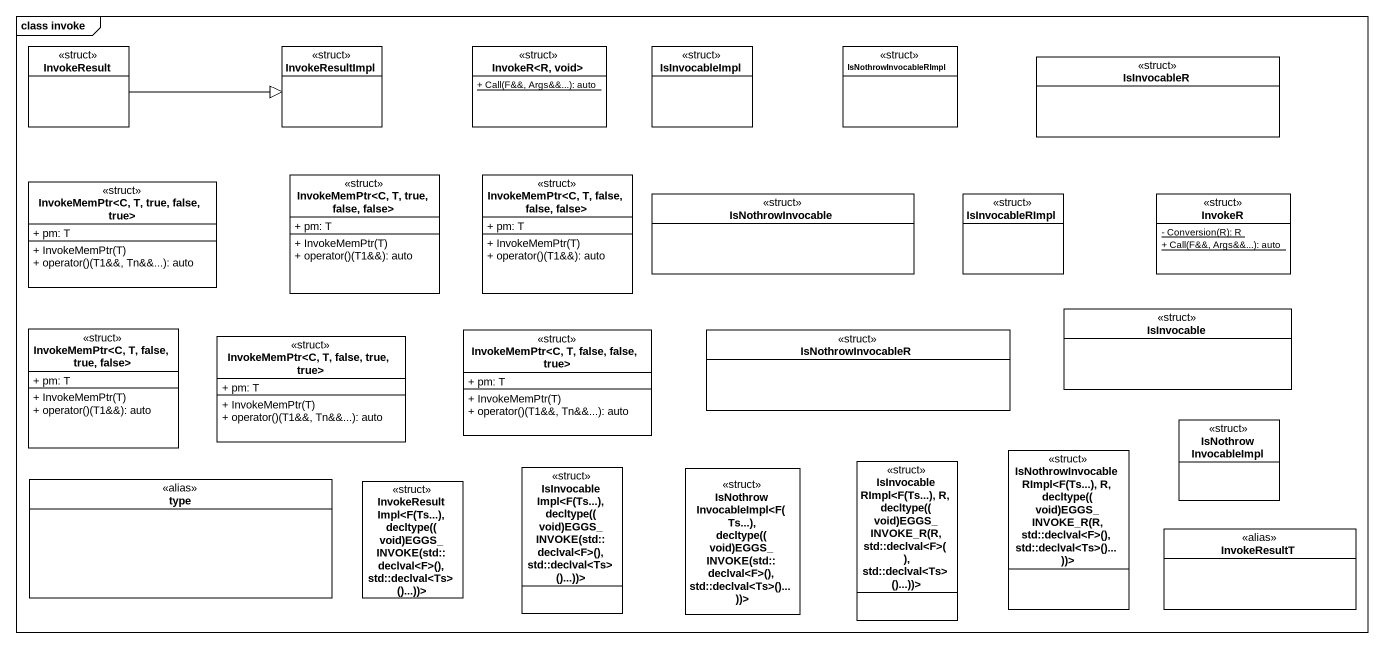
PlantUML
@startuml
mainframe class invoke
hide circle
hide empty members
skinparam classAttributeIconSize 0
class InvokeResult <<struct>>
class InvokeResultImpl <<struct>>
class "InvokeR<R, void>" as InvokeR_R_void <<struct>> {
  {static} + Call(F&&, Args&&...): auto
}
class IsInvocableImpl <<struct>>
class IsNothrowInvocableRImpl <<struct>>
class IsInvocableR <<struct>>
class "InvokeMemPtr<C, T, true, false, true>" as InvokeMemPtr_C_T_true_false <<struct>> {
  + pm: T
  + InvokeMemPtr(T)
  + operator()(T1&&, Tn&&...): auto
}
class "InvokeMemPtr<C, T, true, false, false>" as InvokeMemPtr_C_T_true_false_2 <<struct>> {
  + pm: T
  + InvokeMemPtr(T)
  + operator()(T1&&): auto
}
class "InvokeMemPtr<C, T, false, false, false>" as InvokeMemPtr_C_T_false <<struct>> {
  + pm: T
  + InvokeMemPtr(T)
  + operator()(T1&&): auto
}
class IsNothrowInvocable <<struct>>
class IsInvocableRImpl <<struct>>
class InvokeR <<struct>> {
  {static} - Conversion(R): R
  {static} + Call(F&&, Args&&...): auto
}
class "InvokeMemPtr<C, T, false, true, false>" as InvokeMemPtr_C_T_false_true <<struct>> {
  + pm: T
  + InvokeMemPtr(T)
  + operator()(T1&&): auto
}
class "InvokeMemPtr<C, T, false, true, true>" as InvokeMemPtr_C_T_false_true_2 <<struct>> {
  + pm: T
  + InvokeMemPtr(T)
  + operator()(T1&&, Tn&&...): auto
}
class "InvokeMemPtr<C, T, false, false, true>" as InvokeMemPtr_C_T_false_2 <<struct>> {
  + pm: T
  + InvokeMemPtr(T)
  + operator()(T1&&, Tn&&...): auto
}
class IsNothrowInvocableR <<struct>>
class IsInvocable <<struct>>
class IsNothrowInvocableImpl <<struct>>
class type <<alias>>
class "InvokeResultImpl<F(Ts...), decltype((void)EGGS_INVOKE(std::declval<F>(), std::declval<Ts>()...))>" as InvokeResultImpl_F_Ts <<struct>>
class "IsInvocableImpl<F(Ts...), decltype((void)EGGS_INVOKE(std::declval<F>(), std::declval<Ts>()...))>" as IsInvocableImpl_F_Ts <<struct>>
class "IsNothrowInvocableImpl<F(Ts...), decltype((void)EGGS_INVOKE(std::declval<F>(), std::declval<Ts>()...))>" as IsNothrowInvocableImpl_F_Ts <<struct>>
class "IsInvocableRImpl<F(Ts...), R, decltype((void)EGGS_INVOKE_R(R, std::declval<F>(), std::declval<Ts>()...))>" as IsInvocableRImpl_F_Ts_R <<struct>>
class "IsNothrowInvocableRImpl<F(Ts...), R, decltype((void)EGGS_INVOKE_R(R, std::declval<F>(), std::declval<Ts>()...))>" as IsNothrowInvocableRImpl_F <<struct>>
class InvokeResultT <<alias>>
InvokeResult -right-|> InvokeResultImpl
@enduml
